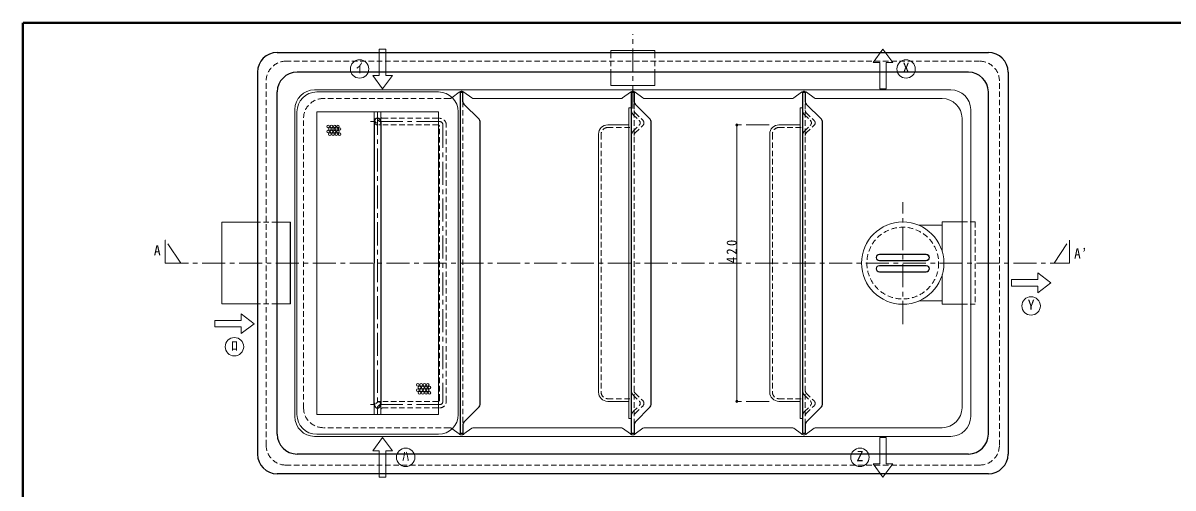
# Model space of a CAD drawing. Units: millimetres at full size, sheet at 1:7; details may follow other scales. Extents: x -1474 to 1361, y -976 to 991.
# Drawn here: x -1474 to 273, y 285 to 991 of the extents above; entities that cross this region are included whole.
import ezdxf
from ezdxf.enums import TextEntityAlignment as Align

# ---------------------------------------------------------------- set-up
doc = ezdxf.new("R2010")
doc.units = ezdxf.units.MM
doc.header["$LTSCALE"] = 7
doc.header["$PDMODE"] = 32
doc.header["$PDSIZE"] = 3.5
doc.linetypes.add('CHAIN1', pattern=[8, 5, -1, 1, -1])
doc.linetypes.add('DASHED1', pattern=[1.8, 1.2, -0.6])
doc.layers.add('0-0_ﾚｲﾔ1', color=7, linetype='Continuous', lineweight=18)
doc.styles.add('ＭＳ ゴシック', font='')
doc.styles.get('ＭＳ ゴシック').set_extended_font_data('MS Gothic')

msp = doc.modelspace()

# ---------------------------------------------------------------- linework, layer by layer
at = {"layer": '0-0_ﾚｲﾔ1', "color": 1, "lineweight": 40}
for p in [(-1474.004, -975.609), (1360.996, 991.391)]:
    msp.add_line(p, (-1474.004, 991.391), dxfattribs=at)
at = {"layer": '0-0_ﾚｲﾔ1', "color": 4, "linetype": 'CHAIN1', "lineweight": 9}
for p, q in [((-547.844, 861.605), (-547.844, 974.605)), ((-935.453, 856.605), (-935.453, 396.605)), ((-841.226, 841.605), (-950.453, 841.605)), ((-836.226, 836.605), (-836.226, 416.605)), ((-340.844, 836.605), (-389.844, 836.605)), ((-137.844, 534.105), (-137.844, 719.105)), ((-1234.51, 626.605), (-1257.844, 661.605)), ((92.156, 626.605), (115.49, 661.605)), ((115.49, 661.605), (115.49, 626.605)), ((-841.226, 411.605), (-950.453, 411.605)), ((-340.844, 416.605), (-389.844, 416.605))]:
    msp.add_line(p, q, dxfattribs=at)
at = {"layer": '0-0_ﾚｲﾔ1', "color": 5, "lineweight": 25}
for p, q in [((-1087.844, 946.605), (-7.844, 946.605)), ((-1117.844, 916.605), (-1117.844, 336.605)), ((-37.844, 916.605), (-1057.844, 916.605)), ((22.156, 916.605), (22.156, 336.605)), ((-1087.844, 366.605), (-1087.844, 886.605)), ((-809.844, 885.67), (-809.844, 367.541)), ((-805.844, 885.67), (-809.844, 885.67)), ((-805.844, 871.676), (-805.844, 885.67)), ((-545.844, 885.67), (-549.844, 885.67)), ((-549.844, 367.541), (-549.844, 885.67)), ((-545.844, 885.67), (-545.844, 871.676)), ((-285.844, 885.67), (-289.844, 885.67)), ((-289.844, 367.541), (-289.844, 885.67)), ((-285.844, 885.67), (-285.844, 871.676)), ((-7.844, 366.605), (-7.844, 886.605)), ((-781.308, 845.07), (-804.379, 868.141)), ((-521.308, 845.07), (-544.379, 868.141)), ((-261.308, 845.07), (-284.379, 868.141)), ((-940.453, 841.605), (-940.453, 626.605)), ((-930.453, 841.605), (-930.453, 411.605)), ((-779.844, 411.676), (-779.844, 841.534)), ((-519.844, 411.676), (-519.844, 841.534)), ((-259.844, 411.676), (-259.844, 841.534)), ((-1067.844, 564.605), (-1067.844, 688.605)), ((-940.453, 411.605), (-940.453, 626.605)), ((-781.308, 408.141), (-804.379, 385.07)), ((-521.308, 408.141), (-544.379, 385.07)), ((-261.308, 408.141), (-284.379, 385.07)), ((-805.844, 367.541), (-809.844, 367.541)), ((-805.844, 381.534), (-805.844, 367.541)), ((-545.844, 367.541), (-549.844, 367.541)), ((-545.844, 381.534), (-545.844, 367.541)), ((-285.844, 367.541), (-289.844, 367.541)), ((-285.844, 381.534), (-285.844, 367.541)), ((-37.844, 336.605), (-1057.844, 336.605)), ((-7.844, 306.605), (-1087.844, 306.605))]:
    msp.add_line(p, q, dxfattribs=at)
at = {"layer": '0-0_ﾚｲﾔ1', "color": 4, "lineweight": 9}
for p, q in [((-932.844, 951.605), (-932.844, 911.605)), ((-922.844, 951.605), (-932.844, 951.605)), ((-922.844, 911.605), (-922.844, 951.605)), ((-152.844, 931.605), (-167.844, 951.605)), ((-152.844, 931.605), (-162.844, 931.605)), ((-162.844, 891.605), (-162.844, 931.605)), ((-942.844, 911.605), (-932.844, 911.605)), ((-942.844, 911.605), (-927.844, 891.605)), ((-912.844, 911.605), (-927.844, 891.605)), ((-922.844, 911.605), (-912.844, 911.605)), ((-64.632, 889.817), (-1031.055, 889.817)), ((-1061.055, 393.394), (-1061.055, 859.817)), ((-553.844, 862.605), (-553.844, 390.605)), ((-553.844, 862.605), (-549.844, 862.605)), ((-293.844, 862.605), (-293.844, 390.605)), ((-293.844, 862.605), (-289.844, 862.605)), ((-34.632, 393.394), (-34.632, 859.817)), ((-599.844, 822.605), (-599.844, 430.605)), ((-553.844, 836.605), (-585.844, 836.605)), ((-389.844, 836.605), (-389.844, 416.605)), ((-339.844, 822.605), (-339.844, 430.605)), ((-293.844, 836.605), (-325.844, 836.605)), ((-173.344, 640.105), (-102.344, 640.105)), ((-173.344, 630.105), (-102.344, 630.105)), ((-173.344, 623.105), (-102.344, 623.105)), ((-173.344, 613.105), (-102.344, 613.105)), ((67.156, 611.605), (87.156, 596.605)), ((67.156, 601.605), (67.156, 611.605)), ((67.156, 581.605), (87.156, 596.605)), ((27.156, 591.605), (67.156, 591.605)), ((67.156, 581.605), (67.156, 591.605)), ((-1142.844, 549.605), (-1122.844, 534.605)), ((-1142.844, 539.605), (-1142.844, 549.605)), ((-1142.844, 539.605), (-1182.844, 539.605)), ((-1182.844, 539.605), (-1182.844, 529.605)), ((-1182.844, 529.605), (-1142.844, 529.605)), ((-1142.844, 519.605), (-1122.844, 534.605)), ((-1142.844, 519.605), (-1142.844, 529.605)), ((-585.844, 416.605), (-553.844, 416.605)), ((-325.844, 416.605), (-293.844, 416.605)), ((-553.844, 390.605), (-549.844, 390.605)), ((-293.844, 390.605), (-289.844, 390.605)), ((-64.632, 363.394), (-1031.055, 363.394)), ((-942.844, 341.605), (-927.844, 361.605)), ((-912.844, 341.605), (-927.844, 361.605)), ((-162.844, 321.605), (-162.844, 361.605)), ((-932.844, 341.605), (-942.844, 341.605)), ((-932.844, 341.605), (-932.844, 301.605)), ((-912.844, 341.605), (-922.844, 341.605)), ((-922.844, 301.605), (-922.844, 341.605)), ((-182.844, 321.605), (-167.844, 301.605)), ((-182.844, 321.605), (-172.844, 321.605)), ((-152.844, 321.605), (-167.844, 301.605)), ((-162.844, 321.605), (-152.844, 321.605)), ((-932.844, 301.605), (-922.844, 301.605))]:
    msp.add_line(p, q, dxfattribs=at)
at = {"layer": '0-0_ﾚｲﾔ1', "color": 4, "linetype": 'DASHED1', "lineweight": 9}
for p, q in [((-581.344, 946.605), (-581.344, 916.605)), ((-514.344, 946.605), (-514.344, 916.605)), ((-927.953, 846.605), (-841.226, 846.605)), ((-843.726, 836.605), (-930.453, 836.605)), ((-841.226, 419.105), (-841.226, 834.105)), ((-831.226, 416.605), (-831.226, 836.605)), ((-595.844, 822.605), (-595.844, 430.605)), ((-585.844, 832.605), (-549.844, 832.605)), ((-335.844, 822.605), (-335.844, 430.605)), ((-325.844, 832.605), (-289.844, 832.605)), ((-1087.844, 688.605), (-1117.844, 688.605)), ((-1087.844, 564.605), (-1117.844, 564.605)), ((-47.844, 564.105), (-27.844, 564.105)), ((-585.844, 420.605), (-549.844, 420.605)), ((-325.844, 420.605), (-289.844, 420.605)), ((-843.726, 416.605), (-930.453, 416.605)), ((-927.953, 406.605), (-841.226, 406.605))]:
    msp.add_line(p, q, dxfattribs=at)
at = {"layer": '0-0_ﾚｲﾔ1'}
for p, q in [((-514.344, 949.605), (-514.344, 946.605)), ((-581.344, 916.605), (-581.344, 896.605)), ((-514.344, 916.605), (-514.344, 896.605)), ((-514.344, 896.605), (-581.344, 896.605)), ((-842.953, 886.605), (-1027.953, 886.605)), ((-792.367, 877.554), (-804.271, 886.168)), ((-566.251, 876.605), (-789.436, 876.605)), ((-532.367, 877.554), (-544.271, 886.168)), ((-306.251, 876.605), (-529.436, 876.605)), ((-272.367, 877.554), (-284.271, 886.168)), ((-269.436, 876.605), (-77.844, 876.605)), ((-1057.953, 396.605), (-1057.953, 856.605)), ((-1027.953, 396.605), (-1027.953, 856.605)), ((-940.453, 841.605), (-940.453, 856.605)), ((-930.453, 841.605), (-930.453, 856.605)), ((-812.953, 396.605), (-812.953, 856.605)), ((-47.844, 406.605), (-47.844, 846.605)), ((-1117.844, 688.605), (-1171.844, 688.605)), ((-1171.844, 564.605), (-1171.844, 688.605)), ((-1067.844, 688.605), (-1087.844, 688.605)), ((-77.844, 684.105), (-113.349, 684.105)), ((-77.844, 689.105), (-77.844, 644.105)), ((-77.844, 689.105), (-47.844, 689.105)), ((-1067.844, 568.105), (-1067.844, 665.105)), ((-173.344, 639.605), (-102.344, 639.605)), ((-173.344, 630.605), (-102.344, 630.605)), ((-173.344, 622.605), (-102.344, 622.605)), ((-173.344, 613.605), (-102.344, 613.605)), ((-77.844, 609.105), (-77.844, 564.105)), ((-1117.844, 564.605), (-1171.844, 564.605)), ((-1067.844, 564.605), (-1087.844, 564.605)), ((-77.844, 569.105), (-113.349, 569.105)), ((-77.844, 564.105), (-47.844, 564.105)), ((-940.453, 411.605), (-940.453, 396.605)), ((-930.453, 411.605), (-930.453, 396.605)), ((-842.953, 396.605), (-1027.953, 396.605)), ((-792.367, 375.656), (-804.271, 367.043)), ((-566.251, 376.605), (-789.436, 376.605)), ((-563.32, 375.656), (-551.416, 367.043)), ((-532.367, 375.656), (-544.271, 367.043)), ((-306.251, 376.605), (-529.436, 376.605)), ((-303.32, 375.656), (-291.416, 367.043)), ((-272.367, 375.656), (-284.271, 367.043)), ((-269.436, 376.605), (-77.844, 376.605)), ((-842.953, 366.605), (-1027.953, 366.605))]:
    msp.add_line(p, q, dxfattribs=at)
at = {"layer": '0-0_ﾚｲﾔ1', "linetype": 'DASHED1'}
for p, q in [((-21.055, 933.394), (-1074.632, 933.394)), ((-1104.632, 349.817), (-1104.632, 903.394)), ((8.945, 349.817), (8.945, 903.394)), ((-826.251, 876.605), (-1017.844, 876.605)), ((-823.32, 877.554), (-822.257, 878.324)), ((-805.844, 871.676), (-805.844, 381.534)), ((-545.844, 381.534), (-545.844, 871.676)), ((-285.844, 381.534), (-285.844, 871.676)), ((-1047.844, 406.605), (-1047.844, 846.605)), ((-547.14, 852.065), (-538.414, 843.522)), ((-544.342, 854.923), (-532.346, 843.178)), ((-538.414, 843.522), (-538.132, 843.153)), ((-538.132, 843.153), (-537.662, 842.517)), ((-537.662, 842.517), (-537.231, 841.881)), ((-537.231, 841.881), (-536.867, 841.245)), ((-536.867, 841.245), (-536.595, 840.61)), ((-536.595, 838.601), (-536.867, 837.965)), ((-536.595, 840.61), (-536.44, 839.974)), ((-536.44, 839.236), (-536.595, 838.601)), ((-536.44, 839.974), (-536.414, 839.605)), ((-536.414, 839.605), (-536.44, 839.236)), ((-287.14, 852.065), (-278.414, 843.522)), ((-284.342, 854.923), (-272.346, 843.178)), ((-278.414, 843.522), (-278.132, 843.153)), ((-278.132, 843.153), (-277.662, 842.517)), ((-277.662, 842.517), (-277.231, 841.881)), ((-277.231, 841.881), (-276.867, 841.245)), ((-276.867, 841.245), (-276.595, 840.61)), ((-276.595, 838.601), (-276.867, 837.965)), ((-276.595, 840.61), (-276.44, 839.974)), ((-276.44, 839.236), (-276.595, 838.601)), ((-276.44, 839.974), (-276.414, 839.605)), ((-276.414, 839.605), (-276.44, 839.236)), ((-547.14, 827.146), (-538.414, 835.689)), ((-544.342, 824.287), (-532.346, 836.033)), ((-538.132, 836.058), (-538.414, 835.689)), ((-537.662, 836.693), (-538.132, 836.058)), ((-537.231, 837.329), (-537.662, 836.693)), ((-536.867, 837.965), (-537.231, 837.329)), ((-287.14, 827.146), (-278.414, 835.689)), ((-284.342, 824.287), (-272.346, 836.033)), ((-278.132, 836.058), (-278.414, 835.689)), ((-277.662, 836.693), (-278.132, 836.058)), ((-277.231, 837.329), (-277.662, 836.693)), ((-276.867, 837.965), (-277.231, 837.329)), ((-547.14, 426.065), (-538.414, 417.522)), ((-544.342, 428.923), (-532.346, 417.178)), ((-287.14, 426.065), (-278.414, 417.522)), ((-284.342, 428.923), (-272.346, 417.178)), ((-547.14, 401.146), (-538.414, 409.689)), ((-544.342, 398.287), (-532.346, 410.033)), ((-287.14, 401.146), (-278.414, 409.689)), ((-284.342, 398.287), (-272.346, 410.033)), ((-826.251, 376.605), (-1017.844, 376.605)), ((-823.32, 375.656), (-822.257, 374.887)), ((-21.055, 319.817), (-1074.632, 319.817))]:
    msp.add_line(p, q, dxfattribs=at)
at = {"layer": '0-0_ﾚｲﾔ1'}
for points in [[(-514.344, 949.605), (-581.344, 949.605), (-581.344, 946.605)], [(-822.257, 878.324), (-811.416, 886.168), (-811.08, 886.379), (-810.5, 886.733), (-809.92, 887.056), (-809.34, 887.33), (-808.76, 887.534), (-808.18, 887.65), (-807.844, 887.67), (-807.507, 887.65), (-806.927, 887.534), (-806.347, 887.33), (-805.767, 887.056), (-805.187, 886.733), (-804.607, 886.379), (-804.271, 886.168)], [(-563.32, 877.554), (-551.416, 886.168), (-551.08, 886.379), (-550.5, 886.733), (-549.92, 887.056), (-549.34, 887.33), (-548.76, 887.534), (-548.18, 887.65), (-547.844, 887.67), (-547.507, 887.65), (-546.927, 887.534), (-546.347, 887.33), (-545.767, 887.056), (-545.187, 886.733), (-544.607, 886.379), (-544.271, 886.168)], [(-303.32, 877.554), (-291.416, 886.168), (-291.08, 886.379), (-290.5, 886.733), (-289.92, 887.056), (-289.34, 887.33), (-288.76, 887.534), (-288.18, 887.65), (-287.844, 887.67), (-287.507, 887.65), (-286.927, 887.534), (-286.347, 887.33), (-285.767, 887.056), (-285.187, 886.733), (-284.607, 886.379), (-284.271, 886.168)], [(-842.953, 396.605), (-842.953, 856.605), (-1027.953, 856.605)], [(-822.257, 374.887), (-811.416, 367.043), (-811.08, 366.831), (-810.5, 366.477), (-809.92, 366.154), (-809.34, 365.881), (-808.76, 365.676), (-808.18, 365.56), (-807.844, 365.541), (-807.507, 365.56), (-806.927, 365.676), (-806.347, 365.881), (-805.767, 366.154), (-805.187, 366.477), (-804.607, 366.831), (-804.271, 367.043)], [(-551.416, 367.043), (-551.08, 366.831), (-550.5, 366.477), (-549.92, 366.154), (-549.34, 365.881), (-548.76, 365.676), (-548.18, 365.56), (-547.844, 365.541), (-547.507, 365.56), (-546.927, 365.676), (-546.347, 365.881), (-545.767, 366.154), (-545.187, 366.477), (-544.607, 366.831), (-544.271, 367.043)], [(-291.416, 367.043), (-291.08, 366.831), (-290.5, 366.477), (-289.92, 366.154), (-289.34, 365.881), (-288.76, 365.676), (-288.18, 365.56), (-287.844, 365.541), (-287.507, 365.56), (-286.927, 365.676), (-286.347, 365.881), (-285.767, 366.154), (-285.187, 366.477), (-284.607, 366.831), (-284.271, 367.043)]]:
    msp.add_lwpolyline(points, dxfattribs=at)
at = {"layer": '0-0_ﾚｲﾔ1', "color": 4, "lineweight": 9}
for points in [[(-172.844, 931.605), (-182.844, 931.605), (-167.844, 951.605)], [(-172.844, 931.605), (-172.844, 891.605), (-162.844, 891.605)], [(67.156, 601.605), (27.156, 601.605), (27.156, 591.605)], [(-162.844, 361.605), (-172.844, 361.605), (-172.844, 321.605)]]:
    msp.add_lwpolyline(points, dxfattribs=at)
at = {"layer": '0-0_ﾚｲﾔ1', "color": 4, "linetype": 'DASHED1', "lineweight": 9}
msp.add_lwpolyline([(-47.844, 689.105), (-27.844, 689.105), (-27.844, 564.105)], dxfattribs=at)
at = {"layer": '0-0_ﾚｲﾔ1', "color": 4, "linetype": 'CHAIN1', "lineweight": 9}
msp.add_lwpolyline([(-1257.844, 661.605), (-1257.844, 626.605), (115.49, 626.605)], dxfattribs=at)
at = {"layer": '0-0_ﾚｲﾔ1', "linetype": 'DASHED1'}
for points in [[(-538.414, 409.689), (-538.132, 410.058), (-537.662, 410.693), (-537.231, 411.329), (-536.867, 411.965), (-536.595, 412.601), (-536.44, 413.236), (-536.414, 413.605), (-536.44, 413.974), (-536.595, 414.61), (-536.867, 415.245), (-537.231, 415.881), (-537.662, 416.517), (-538.132, 417.153), (-538.414, 417.522)], [(-278.414, 409.689), (-278.132, 410.058), (-277.662, 410.693), (-277.231, 411.329), (-276.867, 411.965), (-276.595, 412.601), (-276.44, 413.236), (-276.414, 413.605), (-276.44, 413.974), (-276.595, 414.61), (-276.867, 415.245), (-277.231, 415.881), (-277.662, 416.517), (-278.132, 417.153), (-278.414, 417.522)]]:
    msp.add_lwpolyline(points, dxfattribs=at)
at = {"layer": '0-0_ﾚｲﾔ1'}
for centre, radius in [((-962.844, 921.605), 14), ((-132.844, 921.605), 14), ((-137.844, 626.605), 62.5), ((57.156, 561.605), 14), ((-1152.844, 499.605), 14), ((-892.844, 331.605), 14), ((-202.844, 331.605), 14)]:
    msp.add_circle(centre, radius, dxfattribs=at)
at = {"layer": '0-0_ﾚｲﾔ1', "color": 4, "lineweight": 9}
for centre in [(-1010.592, 834.369), (-1010.592, 826.369), (-1008.092, 830.369), (-1008.092, 822.369), (-1005.592, 834.369), (-1005.592, 826.369), (-1003.092, 830.369), (-1003.092, 822.369), (-1000.592, 834.369), (-1000.592, 826.369), (-998.092, 830.369), (-998.092, 822.369), (-995.592, 834.369), (-995.592, 826.369), (-993.092, 830.369), (-993.092, 822.369), (-874.334, 441.568), (-871.834, 437.568), (-869.334, 441.568), (-866.834, 437.568), (-864.334, 441.568), (-861.834, 437.568), (-859.334, 441.568), (-856.834, 437.568), (-874.334, 433.568), (-871.834, 429.568), (-869.334, 433.568), (-866.834, 429.568), (-864.334, 433.568), (-861.834, 429.568), (-859.334, 433.568), (-856.834, 429.568)]:
    msp.add_circle(centre, 2, dxfattribs=at)
at = {"layer": '0-0_ﾚｲﾔ1', "color": 4, "linetype": 'DASHED1', "lineweight": 9}
msp.add_circle((-137.844, 626.605), 54.5, dxfattribs=at)
at = {"layer": '0-0_ﾚｲﾔ1', "color": 5, "lineweight": 25}
for centre, radius, start, end in [((-1087.844, 916.605), 30, 90, 180), ((-7.844, 916.605), 30, 0, 90), ((-1057.844, 886.605), 30, 90, 180), ((-37.844, 886.605), 30, 0, 90), ((-800.844, 871.676), 5, 180, 225), ((-540.844, 871.676), 5, 180, 225), ((-280.844, 871.676), 5, 180, 225), ((-935.453, 841.605), 5, 0, 180), ((-784.844, 841.534), 5, 0, 45), ((-524.844, 841.534), 5, 0, 45), ((-264.844, 841.534), 5, 0, 45), ((-935.453, 411.605), 5, 180, 0), ((-784.844, 411.676), 5, 315, 0), ((-524.844, 411.676), 5, 315, 0), ((-264.844, 411.676), 5, 315, 0), ((-800.844, 381.534), 5, 135, 180), ((-540.844, 381.534), 5, 135, 180), ((-280.844, 381.534), 5, 135, 180), ((-1057.844, 366.605), 30, 180, 270), ((-37.844, 366.605), 30, 270, 0), ((-1087.844, 336.605), 30, 180, 270), ((-7.844, 336.605), 30, 270, 0)]:
    msp.add_arc(centre, radius, start, end, dxfattribs=at)
at = {"layer": '0-0_ﾚｲﾔ1', "linetype": 'DASHED1'}
for centre, radius, start, end in [((-1074.632, 903.394), 30, 90, 180), ((-21.055, 903.394), 30, 0, 90), ((-1017.844, 846.605), 30, 90, 180), ((-826.251, 881.605), 5, 270, 305.88851), ((-540.844, 858.496), 9, 180, 225.6053), ((-540.844, 858.496), 5, 180, 225.6053), ((-280.844, 858.496), 9, 180, 225.6053), ((-280.844, 858.496), 5, 180, 225.6053), ((-935.453, 841.605), 5, 180, 0), ((-535.844, 839.605), 5, 314.3947, 45.6053), ((-275.844, 839.605), 5, 314.3947, 45.6053), ((-540.844, 820.715), 9, 134.3947, 180), ((-540.844, 820.715), 5, 134.3947, 180), ((-280.844, 820.715), 9, 134.3947, 180), ((-280.844, 820.715), 5, 134.3947, 180), ((-540.844, 432.496), 9, 180, 225.6053), ((-540.844, 432.496), 5, 180, 225.6053), ((-280.844, 432.496), 9, 180, 225.6053), ((-280.844, 432.496), 5, 180, 225.6053), ((-1017.844, 406.605), 30, 180, 270), ((-935.453, 411.605), 5, 0, 180), ((-535.844, 413.605), 5, 314.3947, 45.6053), ((-275.844, 413.605), 5, 314.3947, 45.6053), ((-540.844, 394.715), 9, 134.3947, 180), ((-540.844, 394.715), 5, 134.3947, 180), ((-280.844, 394.715), 9, 134.3947, 180), ((-280.844, 394.715), 5, 134.3947, 180), ((-826.251, 371.605), 5, 54.11149, 90), ((-1074.632, 349.817), 30, 180, 270), ((-21.055, 349.817), 30, 270, 0)]:
    msp.add_arc(centre, radius, start, end, dxfattribs=at)
at = {"layer": '0-0_ﾚｲﾔ1', "color": 4, "lineweight": 9}
for centre, radius, start, end in [((-1031.055, 859.817), 30, 90, 180), ((-64.632, 859.817), 30, 0, 90), ((-585.844, 822.605), 14, 90, 180), ((-325.844, 822.605), 14, 90, 180), ((-173.344, 635.105), 5, 90, 270), ((-102.344, 635.105), 5, 270, 90), ((-173.344, 618.105), 5, 90, 270), ((-102.344, 618.105), 5, 270, 90), ((-585.844, 430.605), 14, 180, 270), ((-325.844, 430.605), 14, 180, 270), ((-1031.055, 393.394), 30, 180, 270), ((-64.632, 393.394), 30, 270, 0)]:
    msp.add_arc(centre, radius, start, end, dxfattribs=at)
at = {"layer": '0-0_ﾚｲﾔ1'}
for centre, radius, start, end in [((-1027.953, 856.605), 30, 90, 180), ((-842.953, 856.605), 30, 0, 90), ((-789.436, 881.605), 5, 234.11149, 270), ((-566.251, 881.605), 5, 270, 305.88851), ((-529.436, 881.605), 5, 234.11149, 270), ((-306.251, 881.605), 5, 270, 305.88851), ((-269.436, 881.605), 5, 234.11149, 270), ((-77.844, 846.605), 30, 0, 90), ((-173.344, 635.105), 4.5, 90, 270), ((-102.344, 635.105), 4.5, 270, 90), ((-173.344, 618.105), 4.5, 90, 270), ((-102.344, 618.105), 4.5, 270, 90), ((-77.844, 406.605), 30, 270, 0), ((-1027.953, 396.605), 30, 180, 270), ((-842.953, 396.605), 30, 270, 0), ((-789.436, 371.605), 5, 90, 125.88851), ((-566.251, 371.605), 5, 54.11149, 90), ((-529.436, 371.605), 5, 90, 125.88851), ((-306.251, 371.605), 5, 54.11149, 90), ((-269.436, 371.605), 5, 90, 125.88851)]:
    msp.add_arc(centre, radius, start, end, dxfattribs=at)
at = {"layer": '0-0_ﾚｲﾔ1', "color": 4, "linetype": 'DASHED1', "lineweight": 9}
for centre, radius, start, end in [((-930.453, 846.605), 10, 180, 270), ((-927.953, 849.105), 2.5, 180, 270), ((-841.226, 836.605), 10, 0, 90), ((-843.726, 834.105), 2.5, 0, 90), ((-585.844, 822.605), 10, 90, 180), ((-325.844, 822.605), 10, 90, 180), ((-585.844, 430.605), 10, 180, 270), ((-325.844, 430.605), 10, 180, 270), ((-930.453, 406.605), 10, 90, 180), ((-927.953, 404.105), 2.5, 90, 180), ((-843.726, 419.105), 2.5, 270, 0), ((-841.226, 416.605), 10, 270, 0)]:
    msp.add_arc(centre, radius, start, end, dxfattribs=at)
at = {"layer": '0-0_ﾚｲﾔ1', "color": 4, "linetype": 'CHAIN1', "lineweight": 9}
for centre, start, end in [((-930.453, 846.605), 180, 270), ((-841.226, 836.605), 0, 90), ((-930.453, 406.605), 90, 180), ((-841.226, 416.605), 270, 0)]:
    msp.add_arc(centre, 5, start, end, dxfattribs=at)
at = {"layer": '0-0_ﾚｲﾔ1', "color": 4}
for p in [(-389.844, 836.605), (-389.844, 416.605)]:
    msp.add_point(p, dxfattribs=at)

# ---------------------------------------------------------------- texts
at = {"layer": '0-0_ﾚｲﾔ1', "style": 'ＭＳ ゴシック'}
for s, p in [('ｲ', (-968.094, 911.105)), ('X', (-138.094, 911.105)), ('A', (-1275.344, 633.605)), ('Y', (51.906, 551.105)), ('ﾛ', (-1158.094, 489.105)), ('ﾊ', (-898.094, 321.105)), ('Z', (-208.094, 321.105))]:
    msp.add_text(s, height=15.4, dxfattribs=at).set_placement(p, align=Align.BOTTOM_LEFT)
at = {"layer": '0-0_ﾚｲﾔ1', "insert": (-389.844, 626.605), "char_height": 15.4, "attachment_point": 7, "rotation": 90, "style": 'ＭＳ ゴシック'}
msp.add_mtext('\\T1.38;\\W0.9;420', dxfattribs=at)
at = {"layer": '0-0_ﾚｲﾔ1', "insert": (122.49, 633.605), "char_height": 15.4, "attachment_point": 7, "style": 'ＭＳ ゴシック'}
msp.add_mtext('\\T1.24;\\W0.95;A’', dxfattribs=at)

doc.saveas('drawing.dxf')
